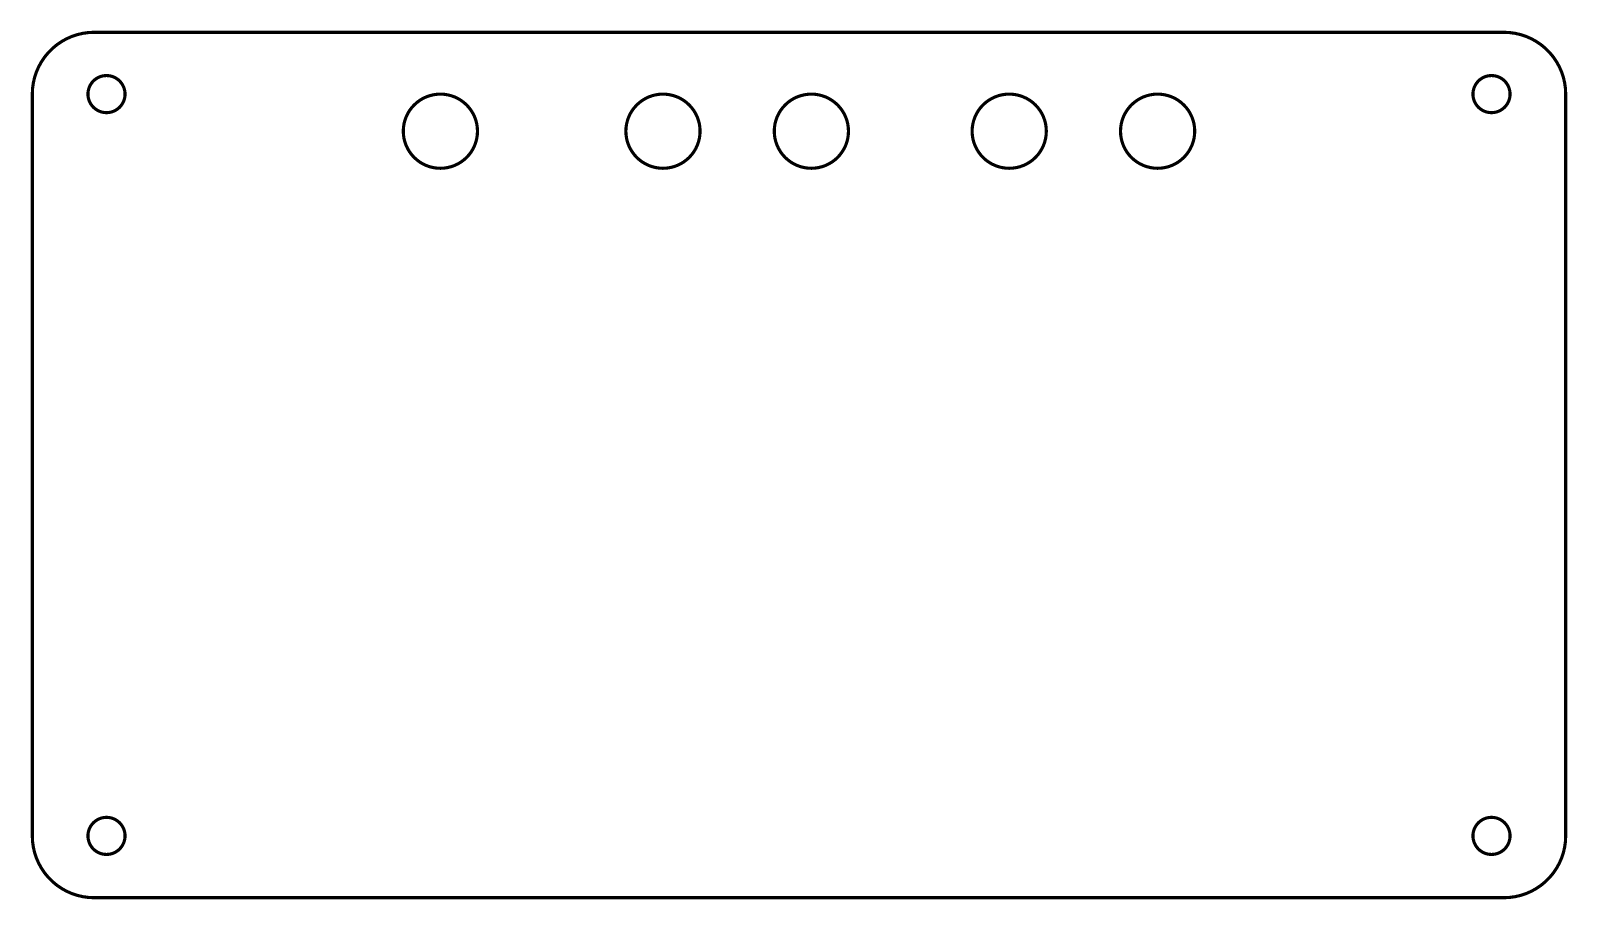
# Model space of a CAD drawing. Header units: millimetres. Extents: x 49.7 to 111.9, y 48.5 to 83.6.
import ezdxf

# ---------------------------------------------------------------- set-up
doc = ezdxf.new("R2010")
doc.units = ezdxf.units.MM
doc.layers.add('KeepOutLayer', color=6, linetype='Continuous')

msp = doc.modelspace()

# ---------------------------------------------------------------- linework, layer by layer
at = {"layer": 'KeepOutLayer', "const_width": 0.127}
for points in [[(49.791, 81.037, -0.414214), (52.291, 83.537)], [(109.291, 83.537, -0.414214), (111.791, 81.037)], [(52.291, 48.537, -0.414214), (49.791, 51.037)], [(111.791, 51.037, -0.414214), (109.291, 48.537)]]:
    msp.add_lwpolyline(points, format="xyb", dxfattribs=at)
at = {"layer": 'KeepOutLayer'}
for points, const_width in [([(52.259, 83.537, 1), (52.323, 83.537, 1)], 0.0635), ([(52.259, 83.537, 1), (52.323, 83.537, 1)], 0.0635), ([(109.259, 83.537, 1), (109.323, 83.537, 1)], 0.0635), ([(109.259, 83.537, 1), (109.323, 83.537, 1)], 0.0635), ([(53.541, 81.037, 1), (52.041, 81.037, 1)], 0.127), ([(109.541, 81.037, 1), (108.041, 81.037, 1)], 0.127), ([(49.759, 81.037, 1), (49.823, 81.037, 1)], 0.0635), ([(49.759, 81.037, 1), (49.823, 81.037, 1)], 0.0635), ([(52.009, 81.037, 1), (52.073, 81.037, 1)], 0.0635), ([(53.509, 81.037, 1), (53.573, 81.037, 1)], 0.0635), ([(67.791, 79.537, 1), (64.791, 79.537, 1)], 0.127), ([(76.791, 79.537, 1), (73.791, 79.537, 1)], 0.127), ([(82.791, 79.537, 1), (79.791, 79.537, 1)], 0.127), ([(90.791, 79.537, 1), (87.791, 79.537, 1)], 0.127), ([(96.791, 79.537, 1), (93.791, 79.537, 1)], 0.127), ([(108.009, 81.037, 1), (108.073, 81.037, 1)], 0.0635), ([(109.509, 81.037, 1), (109.573, 81.037, 1)], 0.0635), ([(111.759, 81.037, 1), (111.823, 81.037, 1)], 0.0635), ([(111.759, 81.037, 1), (111.823, 81.037, 1)], 0.0635), ([(64.759, 79.537, 1), (64.823, 79.537, 1)], 0.0635), ([(67.759, 79.537, 1), (67.823, 79.537, 1)], 0.0635), ([(73.759, 79.537, 1), (73.823, 79.537, 1)], 0.0635), ([(76.759, 79.537, 1), (76.823, 79.537, 1)], 0.0635), ([(79.759, 79.537, 1), (79.823, 79.537, 1)], 0.0635), ([(82.759, 79.537, 1), (82.823, 79.537, 1)], 0.0635), ([(87.759, 79.537, 1), (87.823, 79.537, 1)], 0.0635), ([(90.759, 79.537, 1), (90.823, 79.537, 1)], 0.0635), ([(93.759, 79.537, 1), (93.823, 79.537, 1)], 0.0635), ([(96.759, 79.537, 1), (96.823, 79.537, 1)], 0.0635), ([(53.541, 51.037, 1), (52.041, 51.037, 1)], 0.127), ([(109.541, 51.037, 1), (108.041, 51.037, 1)], 0.127), ([(49.759, 51.037, 1), (49.823, 51.037, 1)], 0.0635), ([(49.759, 51.037, 1), (49.823, 51.037, 1)], 0.0635), ([(52.009, 51.037, 1), (52.073, 51.037, 1)], 0.0635), ([(53.509, 51.037, 1), (53.573, 51.037, 1)], 0.0635), ([(108.009, 51.037, 1), (108.073, 51.037, 1)], 0.0635), ([(109.509, 51.037, 1), (109.573, 51.037, 1)], 0.0635), ([(111.759, 51.037, 1), (111.823, 51.037, 1)], 0.0635), ([(111.759, 51.037, 1), (111.823, 51.037, 1)], 0.0635), ([(52.259, 48.537, 1), (52.323, 48.537, 1)], 0.0635), ([(52.259, 48.537, 1), (52.323, 48.537, 1)], 0.0635), ([(109.259, 48.537, 1), (109.323, 48.537, 1)], 0.0635), ([(109.259, 48.537, 1), (109.323, 48.537, 1)], 0.0635)]:
    msp.add_lwpolyline(points, format="xyb", close=True, dxfattribs=dict(at, const_width=const_width))
at = {"layer": 'KeepOutLayer', "const_width": 0.127}
for points in [[(52.291, 83.537), (109.291, 83.537)], [(49.791, 51.037), (49.791, 81.037)], [(111.791, 81.037), (111.791, 51.037)], [(52.291, 48.537), (109.291, 48.537)]]:
    msp.add_lwpolyline(points, dxfattribs=at)

doc.saveas('drawing.dxf')
